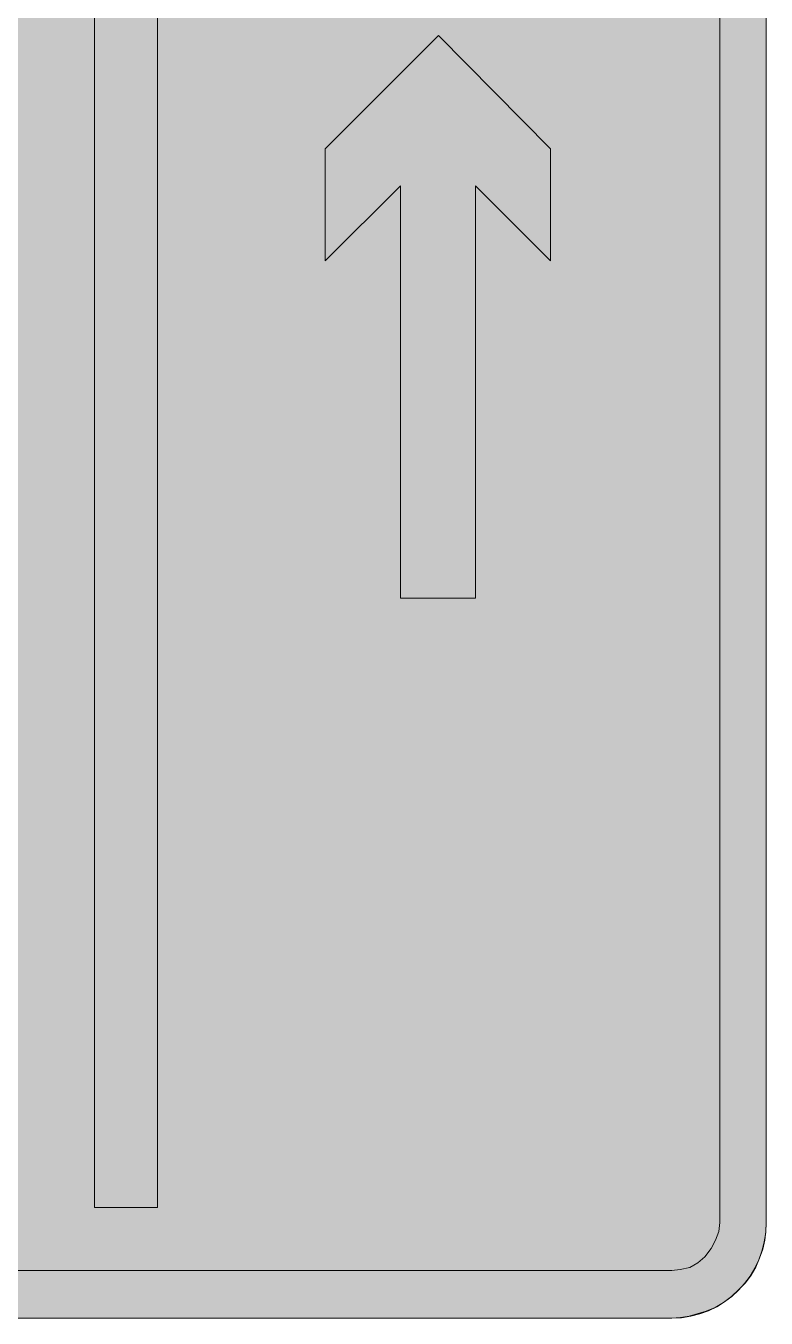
# Model space of a CAD drawing. Header units: metres. Extents: x 153 to 417, y 4 to 268.
# Drawn here: x 318.9 to 416.5, y 4.1 to 174.4 of the extents above; entities that cross this region are included whole.
import ezdxf

# ---------------------------------------------------------------- set-up
doc = ezdxf.new("R2010")
doc.units = ezdxf.units.M
for name, color, linetype, true_color in [('FILL_BLUE_0000FF', 7, 'Continuous', 0x0000ff), ('FILL_WHITE_FFFFFF', 7, 'Continuous', 0xffffff), ('STROKE_BLUE_0000FF', 7, 'Continuous', 0x0000ff)]:
    doc.layers.add(name, color=color, linetype=linetype, true_color=true_color)

msp = doc.modelspace()

# ---------------------------------------------------------------- hatches: boundary and pattern name
at = {"layer": 'FILL_BLUE_0000FF', "true_color": 0x0000ff}
h = msp.add_hatch(color=7, dxfattribs=at)
h.dxf.hatch_style = 1
h.paths.add_polyline_path([(404.1, 261.54), (405.21, 261.44), (406.33, 261.11), (407.42, 260.55), (408.42, 259.74), (409.26, 258.73), (409.88, 257.63), (410.27, 256.45), (410.4, 255.24), (410.4, 16.74), (410.27, 15.57), (409.86, 14.4), (409.28, 13.32), (408.42, 12.24), (407.5, 11.45), (406.44, 10.8), (405.2, 10.55), (404.1, 10.44), (165.42, 10.44), (164.31, 10.54), (163.17, 10.87), (162.03, 11.43), (160.92, 12.24), (160.11, 13.25), (159.55, 14.36), (159.22, 15.53), (159.12, 16.74), (159.12, 255.24), (159.25, 256.53), (159.62, 257.69), (160.18, 258.76), (160.92, 259.74), (161.93, 260.55), (163.04, 261.11), (164.21, 261.44), (165.42, 261.54), (404.1, 261.54)])
at = {"layer": 'FILL_WHITE_FFFFFF', "true_color": 0xffffff}
h = msp.add_hatch(color=7, dxfattribs=at)
h.dxf.hatch_style = 1
h.paths.add_polyline_path([(404.1, 267.84), (406.35, 267.66), (407.49, 267.38), (408.6, 266.94), (409.78, 266.44), (410.9, 265.79), (412.92, 264.24), (413.8, 263.26), (414.54, 262.22), (415.15, 261.1), (415.62, 259.92), (416.06, 258.73), (416.34, 257.58), (416.48, 256.43), (416.52, 255.24), (416.52, 16.74), (416.48, 15.55), (416.34, 14.4), (416.06, 13.25), (415.62, 12.06), (415.15, 10.88), (414.54, 9.79), (413.8, 8.8), (412.92, 7.92), (411.94, 7.01), (410.9, 6.21), (409.78, 5.54), (408.6, 5.04), (406.35, 4.39), (405.21, 4.21), (404.1, 4.14), (165.42, 4.14), (164.31, 4.21), (163.15, 4.39), (160.74, 5.04), (159.66, 5.54), (158.6, 6.21), (157.58, 7.01), (156.6, 7.92), (155.72, 8.8), (154.96, 9.79), (154.3, 10.88), (153.72, 12.06), (153.07, 14.4), (152.88, 15.55), (152.82, 16.74), (152.82, 255.24), (152.89, 256.51), (153.08, 257.76), (153.4, 258.97), (153.83, 260.15), (154.38, 261.27), (155.02, 262.33), (155.77, 263.32), (156.6, 264.24), (157.52, 265.07), (158.51, 265.79), (159.56, 266.41), (160.67, 266.92), (161.82, 267.32), (163, 267.61), (164.21, 267.78), (165.42, 267.84), (404.1, 267.84)])
h = msp.add_hatch(color=7, dxfattribs=at)
h.dxf.hatch_style = 1
h.paths.add_polyline_path([(336.24, 253.26), (336.24, 18.72), (327.96, 18.72), (327.96, 253.26), (336.24, 253.26)])
h = msp.add_hatch(color=7, dxfattribs=at)
h.dxf.hatch_style = 1
h.paths.add_polyline_path([(388.08, 143.46), (378.18, 153.36), (378.18, 99), (368.28, 99), (368.28, 153.36), (358.38, 143.46), (358.38, 158.22), (373.32, 173.16), (388.08, 158.22), (388.08, 143.46)])

# ---------------------------------------------------------------- linework, layer by layer
at = {"layer": 'FILL_BLUE_0000FF', "lineweight": 0, "true_color": 0x0000ff}
msp.add_lwpolyline([(410.4, 255.24), (410.4, 16.74), (410.27, 15.57), (409.86, 14.4), (409.28, 13.32), (408.42, 12.24), (407.5, 11.45), (406.44, 10.8), (405.2, 10.55), (404.1, 10.44), (165.42, 10.44), (164.31, 10.54), (163.17, 10.87), (162.03, 11.43), (160.92, 12.24), (160.11, 13.25), (159.55, 14.36), (159.22, 15.53), (159.12, 16.74), (159.12, 255.24)], dxfattribs=at)
at = {"layer": 'FILL_WHITE_FFFFFF', "lineweight": 0, "true_color": 0xffffff}
msp.add_lwpolyline([(416.52, 255.24), (416.52, 16.74), (416.48, 15.55), (416.34, 14.4), (416.06, 13.25), (415.62, 12.06), (415.15, 10.88), (414.54, 9.79), (413.8, 8.8), (412.92, 7.92), (411.94, 7.01), (410.9, 6.21), (409.78, 5.54), (408.6, 5.04), (406.35, 4.39), (405.21, 4.21), (404.1, 4.14), (165.42, 4.14)], dxfattribs=at)
for points in [[(336.24, 253.26), (336.24, 18.72), (327.96, 18.72), (327.96, 253.26)], [(388.08, 143.46), (378.18, 153.36), (378.18, 99), (368.28, 99), (368.28, 153.36), (358.38, 143.46), (358.38, 158.22), (373.32, 173.16), (388.08, 158.22)]]:
    msp.add_lwpolyline(points, close=True, dxfattribs=at)
at = {"layer": 'STROKE_BLUE_0000FF', "lineweight": 0, "true_color": 0x0000ff}
for points in [[(416.52, 255.24), (416.52, 16.74)], [(416.52, 16.74), (416.46, 15.44), (416.27, 14.18), (415.96, 12.97), (415.54, 11.81), (415.02, 10.71), (414.39, 9.67), (413.68, 8.7), (412.88, 7.81), (411.99, 7), (411.04, 6.28), (410.01, 5.65), (408.93, 5.12), (407.79, 4.7), (406.6, 4.39), (405.37, 4.2), (404.1, 4.14)], [(404.1, 4.14), (165.42, 4.14)]]:
    msp.add_lwpolyline(points, dxfattribs=at)

doc.saveas('drawing.dxf')
